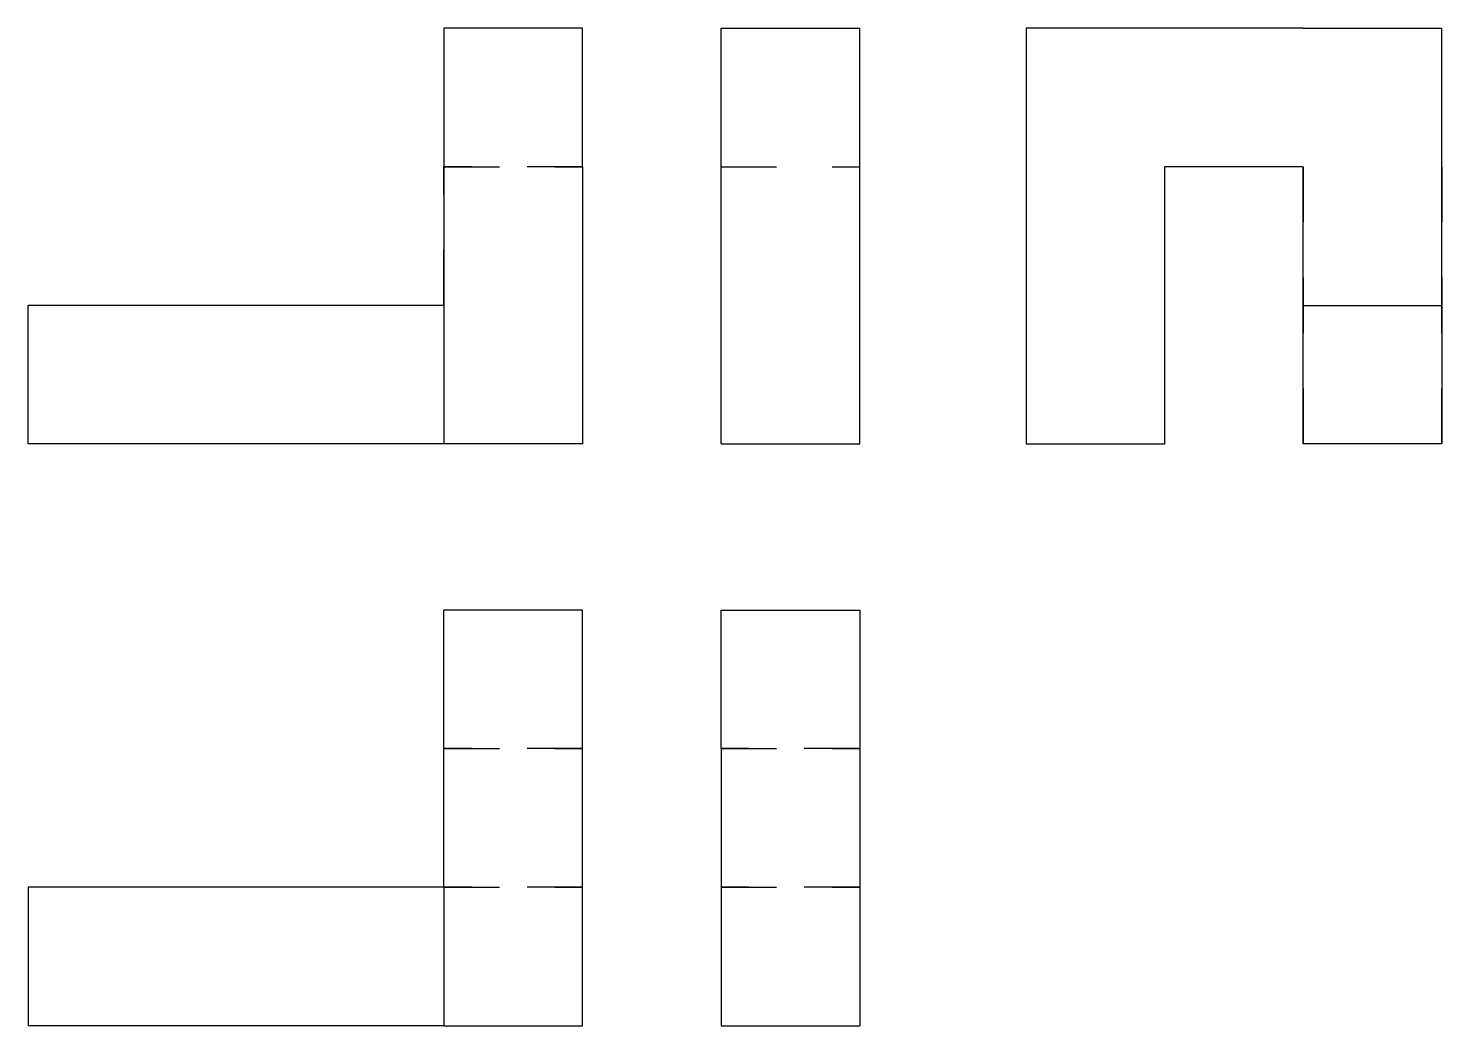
# Model space of a CAD drawing. Extents: x 0 to 2.55, y 0 to 1.8.
import ezdxf

# ---------------------------------------------------------------- set-up
doc = ezdxf.new("R2010")
doc.units = 0
doc.linetypes.add('HIDDEN', pattern=[0.075, 0.050025, -0.024975])
for name, color, linetype in [('FRONT', 7, 'CONTINUOUS'), ('FRONT_HID', 7, 'HIDDEN'), ('LEFT', 7, 'CONTINUOUS'), ('LEFT_HID', 7, 'HIDDEN'), ('TOP', 7, 'CONTINUOUS'), ('TOP_HID', 7, 'HIDDEN')]:
    doc.layers.add(name, color=color, linetype=linetype)

msp = doc.modelspace()

# ---------------------------------------------------------------- linework, layer by layer
at = {"layer": 'FRONT'}
for p, q in [((0.75, 1.8), (0.75, 1.55)), ((1, 1.8), (0.75, 1.8)), ((1, 1.55), (1, 1.8)), ((1.25, 1.55), (1.25, 1.8)), ((1.25, 1.8), (1.5, 1.8)), ((1.5, 1.55), (1.5, 1.8)), ((0.75, 1.55), (0.75, 1.05)), ((1, 1.55), (1, 1.05)), ((1.25, 1.05), (1.25, 1.55)), ((1.5, 1.05), (1.5, 1.55)), ((0, 1.05), (0, 1.3)), ((0.75, 1.3), (0, 1.3)), ((0.75, 1.05), (0, 1.05)), ((1, 1.05), (0.75, 1.05)), ((1.25, 1.05), (1.5, 1.05))]:
    msp.add_line(p, q, dxfattribs=at)
at = {"layer": 'FRONT_HID', "linetype": 'HIDDEN'}
for p, q in [((0.75, 1.3), (0.75, 1.55)), ((0.75, 1.55), (1, 1.55)), ((0.75, 1.3), (0.75, 1.55)), ((1, 1.55), (0.75, 1.55)), ((1.25, 1.55), (1.5, 1.55)), ((1.25, 1.55), (1.5, 1.55))]:
    msp.add_line(p, q, dxfattribs=at)
at = {"layer": 'LEFT'}
for p, q in [((2.05, 1.8), (1.8, 1.8)), ((1.8, 1.8), (1.8, 1.55)), ((2.3, 1.8), (2.05, 1.8)), ((2.3, 1.8), (2.55, 1.8)), ((2.55, 1.55), (2.55, 1.8)), ((1.8, 1.55), (1.8, 1.05)), ((2.3, 1.55), (2.05, 1.55)), ((2.05, 1.55), (2.05, 1.05)), ((2.3, 1.3), (2.3, 1.55)), ((2.55, 1.3), (2.55, 1.55)), ((2.3, 1.05), (2.3, 1.3)), ((2.3, 1.3), (2.55, 1.3)), ((2.55, 1.3), (2.55, 1.05)), ((1.8, 1.05), (2.05, 1.05)), ((2.55, 1.05), (2.3, 1.05))]:
    msp.add_line(p, q, dxfattribs=at)
at = {"layer": 'LEFT_HID', "linetype": 'HIDDEN'}
for p, q in [((2.3, 1.55), (2.3, 1.05)), ((2.3, 1.55), (2.3, 1.05)), ((2.3, 1.05), (2.3, 1.55)), ((2.55, 1.55), (2.55, 1.05)), ((2.55, 1.55), (2.55, 1.05)), ((2.55, 1.05), (2.55, 1.55))]:
    msp.add_line(p, q, dxfattribs=at)
at = {"layer": 'TOP'}
for p, q in [((0.75, 0.5), (0.75, 0.75)), ((1, 0.75), (0.75, 0.75)), ((1, 0.5), (1, 0.75)), ((1.25, 0.5), (1.25, 0.75)), ((1.25, 0.75), (1.5, 0.75)), ((1.5, 0.75), (1.5, 0.5)), ((0.75, 0.25), (0.75, 0.5)), ((1, 0.25), (1, 0.5)), ((1.25, 0.5), (1.25, 0.25)), ((1.5, 0.5), (1.5, 0.25)), ((0.75, 0.25), (0, 0.25)), ((0, 0.25), (0, 0)), ((0.75, 0.25), (0.75, 0)), ((1, 0), (1, 0.25)), ((1.25, 0.25), (1.25, 0)), ((1.5, 0.25), (1.5, 0)), ((0.75, 0), (0, 0)), ((0.75, 0), (1, 0)), ((1.25, 0), (1.5, 0))]:
    msp.add_line(p, q, dxfattribs=at)
at = {"layer": 'TOP_HID', "linetype": 'HIDDEN'}
for p, q in [((1, 0.5), (0.75, 0.5)), ((0.75, 0.5), (1, 0.5)), ((1.25, 0.5), (1.5, 0.5)), ((1.5, 0.5), (1.25, 0.5)), ((1, 0.25), (0.75, 0.25)), ((0.75, 0.25), (1, 0.25)), ((1.5, 0.25), (1.25, 0.25)), ((1.25, 0.25), (1.5, 0.25))]:
    msp.add_line(p, q, dxfattribs=at)

doc.saveas('drawing.dxf')
